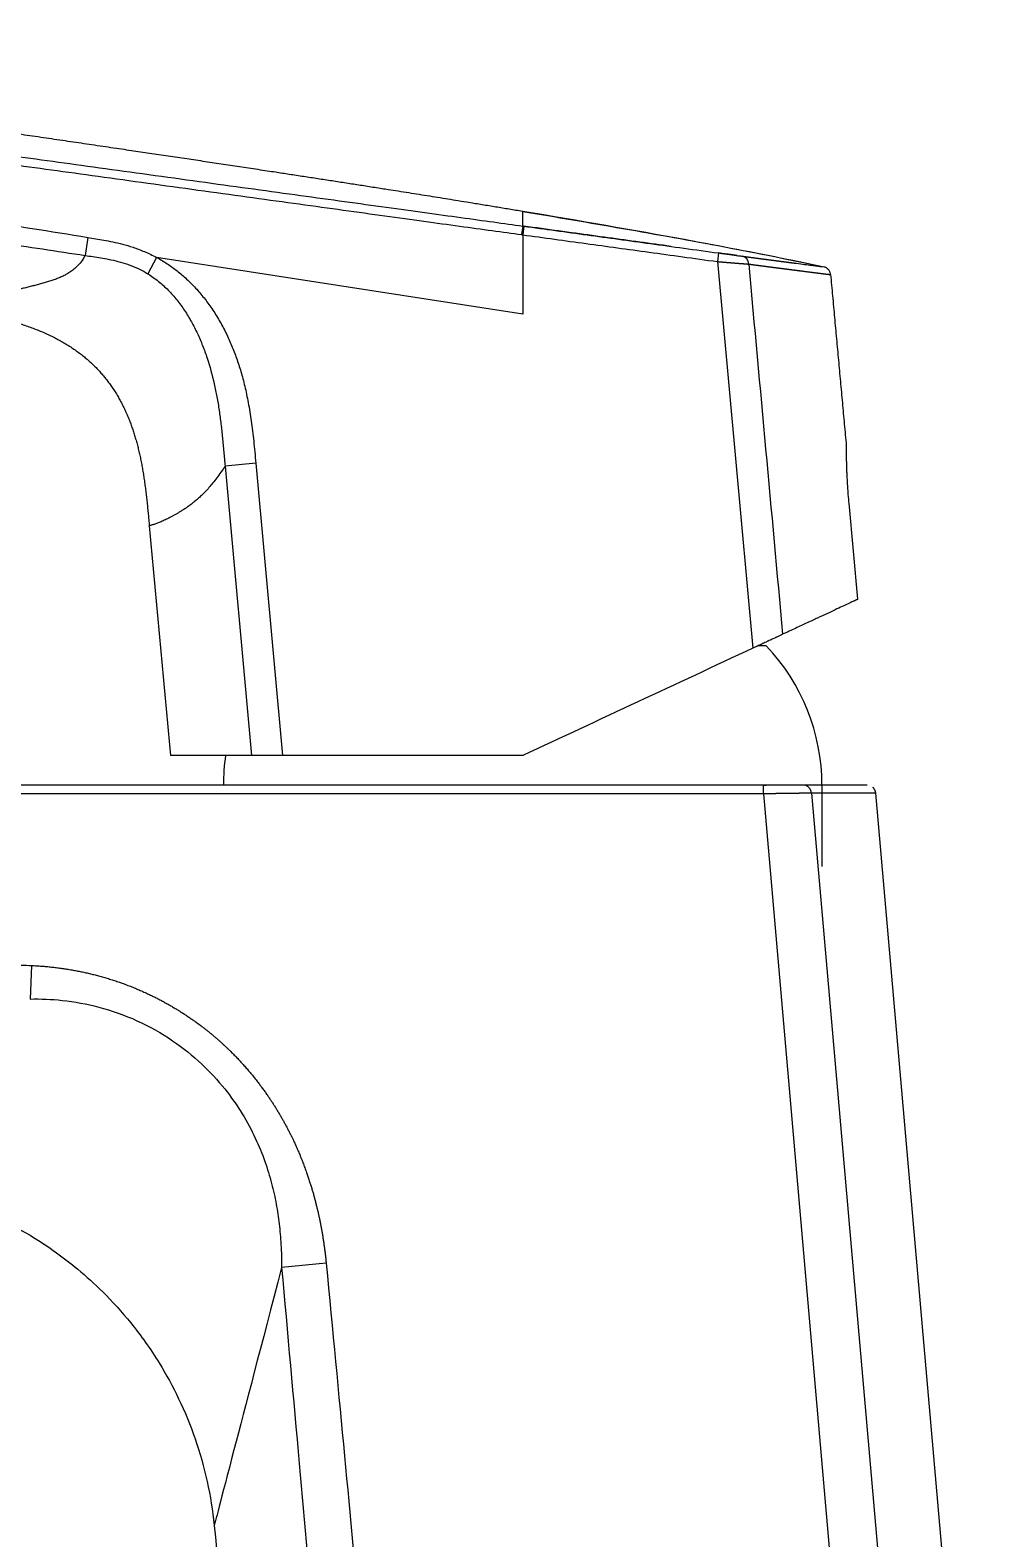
# Model space of a CAD drawing. Header units: millimetres. Extents: x 13304 to 14145, y -3112 to -2518.
# Drawn here: x 13865.1 to 13920.7, y -2823.1 to -2736.5 of the extents above; entities that cross this region are included whole.
import ezdxf

# ---------------------------------------------------------------- set-up
doc = ezdxf.new("R2010")
doc.units = ezdxf.units.MM
doc.layers.add('5', color=2, linetype='Continuous', lineweight=9)
doc.layers.add('DIM_', color=5, linetype='Continuous', lineweight=9)
doc.styles.get("Standard").update_dxf_attribs({"font": 'arial.ttf'})
doc.dimstyles.new('사본(2) STANDARD', dxfattribs={"dimscale": 0, "dimtxt": 4, "dimasz": 4, "dimexe": 1.25, "dimexo": 0.625, "dimgap": 1.5, "dimtad": 3, "dimtih": 1, "dimtoh": 1, "dimdec": 1, "dimzin": 9, "dimdsep": 46, "dimtxsty": 'Standard', "dimcen": 2.5, "dimclrd": 5, "dimclre": 5, "dimclrt": 5, "dimadec": 0, "dimazin": 0, "dimtfac": 1, "dimtdec": 1, "dimtmove": 0, "dimatfit": 3, "dimfxl": 1.25, "dimtfill": 1, "dimtolj": 1, "dimtzin": 0, "dimarcsym": 0})

# ---------------------------------------------------------------- blocks, each defined once
blk = doc.blocks.new('*D5')
at = {"layer": 'Defpoints', "color": 0, "transparency": 16777216}
for p in [(13728.17, -2798.172), (13771.629, -2798.172), (13878.605, -2904.833)]:
    blk.add_point(p, dxfattribs=at)
at = {"layer": 'DIM_', "color": 5, "lineweight": -2, "transparency": 16777216}
for p, q in [((13771.004, -2798.172), (13726.92, -2798.172)), ((13728.17, -2802.172), (13728.17, -2847.961)), ((13728.17, -2900.833), (13728.17, -2855.045)), ((13877.98, -2904.833), (13726.92, -2904.833))]:
    blk.add_line(p, q, dxfattribs=at)
at = {"layer": 'DIM_', "color": 5, "transparency": 16777216}
for points in [[(13727.503, -2802.172), (13728.837, -2802.172), (13728.17, -2798.172)], [(13727.503, -2900.833), (13728.837, -2900.833), (13728.17, -2904.833)]]:
    blk.add_solid(points, dxfattribs=at)
at = {"layer": 'DIM_', "color": 5, "transparency": 16777216, "insert": (13728.17, -2851.503), "char_height": 4, "attachment_point": 5, "bg_fill": 3, "box_fill_scale": 1.1, "bg_fill_color": 256, "bg_fill_true_color": 13158600, "bg_fill_transparency": 0}
blk.add_mtext('\\A1;106.7', dxfattribs=at)
blk = doc.blocks.new('*D6')
at = {"layer": 'Defpoints', "color": 0, "transparency": 16777216}
for p in [(13771.629, -2798.172), (13903.855, -2872.61), (13903.855, -2884.524)]:
    blk.add_point(p, dxfattribs=at)
at = {"layer": 'DIM_', "color": 5, "lineweight": -2, "transparency": 16777216}
for p, q in [((13771.629, -2798.797), (13771.629, -2885.774)), ((13903.855, -2873.235), (13903.855, -2885.774)), ((13775.629, -2884.524), (13829.701, -2884.524)), ((13899.855, -2884.524), (13845.782, -2884.524))]:
    blk.add_line(p, q, dxfattribs=at)
at = {"layer": 'DIM_', "color": 5, "transparency": 16777216}
for points in [[(13775.629, -2883.857), (13775.629, -2885.19), (13771.629, -2884.524)], [(13899.855, -2883.857), (13899.855, -2885.19), (13903.855, -2884.524)]]:
    blk.add_solid(points, dxfattribs=at)
at = {"layer": 'DIM_', "color": 5, "transparency": 16777216, "insert": (13837.742, -2884.524), "char_height": 4, "attachment_point": 5, "bg_fill": 3, "box_fill_scale": 1.1, "bg_fill_color": 256, "bg_fill_true_color": 13158600, "bg_fill_transparency": 0}
blk.add_mtext('\\A1;132.2', dxfattribs=at)

msp = doc.modelspace()

# ---------------------------------------------------------------- linework, layer by layer
at = {"linetype": 'Continuous', "lineweight": 18}
for p, q in [((13893.378, -2747.707), (13893.31, -2748.202)), ((13893.447, -2747.716), (13893.378, -2748.211)), ((13868.392, -2748.361), (13868.226, -2749.396)), ((13893.378, -2748.211), (13893.378, -2752.77)), ((13872.341, -2749.513), (13871.834, -2750.452)), ((13875.803, -2750.049), (13872.341, -2749.513)), ((13893.378, -2752.77), (13875.803, -2750.049)), ((13878.041, -2761.336), (13876.274, -2761.498)), ((13912.641, -2769.151), (13912.135, -2763.633)), ((13907.378, -2771.833), (13906.903, -2771.833)), ((13893.378, -2778.133), (13879.582, -2778.133))]:
    msp.add_line(p, q, dxfattribs=at)
at = {"linetype": 'Continuous', "lineweight": 13}
for p, q in [((13904.64, -2749.256), (13904.572, -2749.751)), ((13904.572, -2749.751), (13906.609, -2771.964)), ((13876.274, -2761.498), (13877.799, -2778.133)), ((13878.041, -2761.336), (13879.582, -2778.133))]:
    msp.add_line(p, q, dxfattribs=at)
at = {"linetype": 'Continuous', "lineweight": 0}
for p, q in [((13907.21, -2779.833), (13761.948, -2779.833)), ((13879.078, -2779.833), (13876.178, -2779.833)), ((13910.578, -2779.833), (13876.178, -2779.833)), ((13907.21, -2780.333), (13907.21, -2779.833)), ((13907.21, -2779.833), (13907.378, -2779.833)), ((13910.578, -2779.833), (13907.678, -2779.833)), ((13907.21, -2780.333), (13761.948, -2780.333)), ((13907.21, -2780.333), (13917.665, -2899.833)), ((13909.975, -2780.293), (13920.433, -2899.833)), ((13920.688, -2860.527), (13913.668, -2780.29)), ((13865.156, -2790.197), (13865.071, -2792.124)), ((13882.084, -2807.3), (13879.524, -2807.546))]:
    msp.add_line(p, q, dxfattribs=at)
at = {"linetype": 'Continuous', "lineweight": 18}
for centre, start, end in [((13898.978, -2779.833), 0, 43.60282), ((13887.778, -2779.833), 171.5431, 180)]:
    msp.add_arc(centre, 11.6, start, end, dxfattribs=at)
at = {"linetype": 'Continuous', "lineweight": 13}
msp.add_ellipse((13905.926, -2749.936), major_axis=(0.066, 0.496), ratio=0.882742, start_param=4.910032, end_param=6.272412, dxfattribs=at)
at = {"linetype": 'Continuous', "lineweight": 0}
msp.add_ellipse((13909.517, -2780.333), major_axis=(0, -0.5), ratio=0.918677, start_param=1.651008, end_param=3.141593, dxfattribs=at)
at = {"linetype": 'Continuous', "lineweight": 18}
for points, degree, knots in [([(13820.576, -2736.453), (13820.836, -2736.484), (13821.357, -2736.546), (13822.219, -2736.648), (13823.493, -2736.802), (13825.597, -2737.061), (13829.158, -2737.507), (13833.547, -2738.074), (13838.628, -2738.753), (13845.215, -2739.658), (13852.72, -2740.717), (13860.06, -2741.774), (13869.849, -2743.199), (13878.401, -2744.47), (13885.122, -2745.507), (13890.113, -2746.308), (13893.378, -2746.851)], 5, [0, 0, 0, 0, 0, 0, 0.023334, 0.046668, 0.07646, 0.106252, 0.165835, 0.285001, 0.344584, 0.404168, 0.523334, 0.642501, 0.761667, 1, 1, 1, 1, 1, 1]), ([(13910.7, -2750.063), (13908.796, -2749.666), (13904.948, -2748.896), (13899.168, -2747.863), (13895.298, -2747.203), (13893.378, -2746.888)], 3, [0, 0, 0, 0, 0.331195, 0.668608, 1, 1, 1, 1]), ([(13901.895, -2748.877), (13901.596, -2748.836), (13900.091, -2748.629), (13897.434, -2748.264), (13894.8, -2747.902), (13893.447, -2747.716)], 3, [0, 0, 0, 0, 0.109664, 0.554832, 1, 1, 1, 1]), ([(13868.226, -2749.396), (13868.189, -2749.467), (13868.082, -2749.652), (13867.892, -2749.907), (13867.654, -2750.144), (13867.42, -2750.325), (13867.193, -2750.467), (13866.968, -2750.584), (13866.739, -2750.686), (13866.501, -2750.777), (13866.253, -2750.862), (13865.999, -2750.94), (13865.74, -2751.013), (13865.477, -2751.084), (13865.211, -2751.153), (13864.946, -2751.22), (13864.683, -2751.287), (13864.424, -2751.352), (13864.172, -2751.415), (13863.927, -2751.476), (13863.69, -2751.535), (13863.461, -2751.595), (13863.241, -2751.657), (13863.03, -2751.719), (13862.827, -2751.781), (13862.63, -2751.842), (13862.437, -2751.901), (13862.249, -2751.958), (13862.066, -2752.012), (13861.887, -2752.063), (13861.713, -2752.111), (13861.543, -2752.157), (13861.381, -2752.199), (13861.225, -2752.238), (13861.078, -2752.273), (13860.942, -2752.304), (13860.816, -2752.332), (13860.702, -2752.355), (13860.598, -2752.376), (13860.507, -2752.393), (13860.431, -2752.406), (13860.378, -2752.414), (13860.365, -2752.416), (13860.365, -2752.416)], 3, [0, 0, 0, 0, 0.018202, 0.049828, 0.077738, 0.10217, 0.123785, 0.143779, 0.163324, 0.183091, 0.202877, 0.222584, 0.242369, 0.262282, 0.282262, 0.302303, 0.322428, 0.342546, 0.362499, 0.382296, 0.402074, 0.422027, 0.442313, 0.462856, 0.483579, 0.504732, 0.526495, 0.548685, 0.571238, 0.594463, 0.61859, 0.643473, 0.669015, 0.6954, 0.722707, 0.750595, 0.778955, 0.808443, 0.839831, 0.873897, 0.911422, 0.953193, 1, 1, 1, 1]), ([(13905.709, -2749.402), (13905.673, -2749.397), (13905.56, -2749.382), (13905.348, -2749.353), (13905.036, -2749.31), (13904.78, -2749.275), (13904.64, -2749.256)], 3, [0, 0, 0, 0, 0.142819, 0.428546, 0.714273, 1, 1, 1, 1]), ([(13911.078, -2750.548), (13911.078, -2750.49), (13911.06, -2750.379), (13910.977, -2750.224), (13910.843, -2750.107), (13910.739, -2750.066), (13910.683, -2750.054)], 3, [0, 0, 0, 0, 0.242271, 0.499653, 0.757224, 1, 1, 1, 1]), ([(13911.076, -2750.497), (13911.076, -2750.497), (13911.078, -2750.497), (13911.082, -2750.498), (13911.086, -2750.498), (13911.09, -2750.499), (13911.092, -2750.499), (13911.094, -2750.499), (13911.094, -2750.499), (13911.094, -2750.499)], 3, [0, 0, 0, 0, 0.009642, 0.180788, 0.349501, 0.515778, 0.679621, 0.841028, 1, 1, 1, 1]), ([(13912.135, -2763.633), (13912.125, -2763.523), (13912.116, -2763.414), (13912.098, -2763.197), (13912.081, -2762.981), (13912.067, -2762.769), (13912.058, -2762.638), (13912.057, -2762.612), (13912.054, -2762.559), (13912.052, -2762.533), (13912.047, -2762.455), (13912.044, -2762.404), (13912.036, -2762.252), (13912.026, -2762.054), (13912.019, -2761.867), (13912.013, -2761.73), (13912.011, -2761.663), (13912.009, -2761.597), (13912.007, -2761.553), (13912.007, -2761.532), (13912.004, -2761.425), (13911.999, -2761.262), (13911.995, -2761.042), (13911.993, -2760.911), (13911.992, -2760.819), (13911.992, -2760.789), (13911.992, -2760.733), (13911.991, -2760.706), (13911.991, -2760.628), (13911.991, -2760.534), (13911.991, -2760.461), (13911.991, -2760.413), (13911.991, -2760.398), (13911.991, -2760.371), (13911.991, -2760.359), (13911.991, -2760.326), (13911.991, -2760.294), (13911.991, -2760.284), (13911.991, -2760.283), (13911.991, -2760.283), (13911.991, -2760.283)], 3, [0, 0, 0, 0, 0.062453, 0.062453, 0.124907, 0.18736, 0.18736, 0.202973, 0.202973, 0.218586, 0.218586, 0.249813, 0.249813, 0.312266, 0.37472, 0.37472, 0.405946, 0.42156, 0.42156, 0.437173, 0.437173, 0.499626, 0.56208, 0.624533, 0.624533, 0.655759, 0.655759, 0.686986, 0.686986, 0.749439, 0.811893, 0.811893, 0.843119, 0.843119, 0.874346, 0.874346, 0.936799, 0.999253, 0.999253, 1, 1, 1, 1]), ([(13876.196, -2761.618), (13876.183, -2761.637), (13876.091, -2761.776), (13875.921, -2762.02), (13875.688, -2762.33), (13875.46, -2762.611), (13875.236, -2762.864), (13875.021, -2763.089), (13874.813, -2763.289), (13874.615, -2763.465), (13874.426, -2763.621), (13874.245, -2763.758), (13874.074, -2763.88), (13873.91, -2763.989), (13873.754, -2764.088), (13873.603, -2764.18), (13873.456, -2764.266), (13873.312, -2764.347), (13873.173, -2764.422), (13873.038, -2764.492), (13872.907, -2764.557), (13872.78, -2764.617), (13872.658, -2764.671), (13872.543, -2764.721), (13872.434, -2764.764), (13872.334, -2764.803), (13872.242, -2764.835), (13872.159, -2764.863), (13872.084, -2764.887), (13872.018, -2764.906), (13871.964, -2764.921), (13871.927, -2764.93), (13871.918, -2764.932), (13871.918, -2764.932)], 3, [0, 0, 0, 0, 0.004218, 0.03039, 0.056651, 0.082991, 0.109442, 0.135885, 0.16211, 0.188129, 0.214124, 0.240349, 0.267012, 0.294011, 0.32125, 0.349051, 0.377655, 0.406821, 0.436462, 0.466987, 0.498698, 0.531403, 0.564974, 0.599653, 0.635543, 0.672197, 0.709472, 0.748229, 0.789484, 0.834258, 0.883579, 0.938479, 1, 1, 1, 1]), ([(13908.319, -2771.167), (13908.277, -2771.186), (13908.23, -2771.208), (13908.126, -2771.256), (13908.07, -2771.283), (13907.994, -2771.318), (13907.978, -2771.325), (13907.947, -2771.34), (13907.93, -2771.348), (13907.881, -2771.371), (13907.848, -2771.386), (13907.745, -2771.434), (13907.673, -2771.468), (13907.561, -2771.52), (13907.523, -2771.538), (13907.465, -2771.565), (13907.445, -2771.574), (13907.405, -2771.592), (13907.385, -2771.602), (13907.285, -2771.649), (13907.204, -2771.687), (13907.038, -2771.764), (13906.954, -2771.803), (13906.847, -2771.853), (13906.825, -2771.863), (13906.782, -2771.883), (13906.761, -2771.893), (13906.696, -2771.923), (13906.652, -2771.944), (13906.609, -2771.964)], 3, [0, 0, 0, 0, 0.125, 0.125, 0.25, 0.25, 0.28125, 0.28125, 0.3125, 0.3125, 0.375, 0.375, 0.5, 0.5, 0.5625, 0.5625, 0.59375, 0.59375, 0.625, 0.625, 0.75, 0.75, 0.875, 0.875, 0.90625, 0.90625, 0.9375, 0.9375, 1, 1, 1, 1]), ([(13907.25, -2771.665), (13907.234, -2771.672), (13907.217, -2771.68), (13907.178, -2771.699), (13907.157, -2771.708), (13907.123, -2771.724), (13907.111, -2771.73), (13907.086, -2771.741), (13907.074, -2771.747), (13907.035, -2771.765), (13907.008, -2771.778), (13906.966, -2771.797), (13906.952, -2771.804), (13906.923, -2771.818), (13906.908, -2771.825), (13906.892, -2771.832), (13906.891, -2771.833), (13906.89, -2771.833)], 3, [0, 0, 0, 0, 0.198689, 0.198689, 0.397377, 0.397377, 0.496722, 0.496722, 0.596066, 0.596066, 0.794755, 0.794755, 0.894099, 0.894099, 0.993443, 0.993443, 1, 1, 1, 1]), ([(13879.582, -2778.133), (13879.49, -2778.133), (13879.399, -2778.133), (13879.219, -2778.133), (13879.13, -2778.133), (13878.998, -2778.133), (13878.954, -2778.133), (13878.867, -2778.133), (13878.825, -2778.133), (13878.699, -2778.133), (13878.618, -2778.133), (13878.502, -2778.133), (13878.464, -2778.133), (13878.407, -2778.133), (13878.389, -2778.133), (13878.352, -2778.133), (13878.334, -2778.133), (13878.245, -2778.133), (13878.178, -2778.133), (13878.054, -2778.133), (13877.996, -2778.133), (13877.917, -2778.133), (13877.891, -2778.133), (13877.843, -2778.133), (13877.82, -2778.133), (13877.799, -2778.133)], 3, [0, 0, 0, 0, 0.125, 0.125, 0.25, 0.25, 0.3125, 0.3125, 0.375, 0.375, 0.5, 0.5, 0.5625, 0.5625, 0.59375, 0.59375, 0.625, 0.625, 0.75, 0.75, 0.875, 0.875, 0.9375, 0.9375, 1, 1, 1, 1])]:
    msp.add_open_spline(points, degree=degree, knots=knots, dxfattribs=at)
at = {"linetype": 'Continuous', "lineweight": 13}
for points in [[(13819.288, -2738.086), (13820.435, -2738.241), (13822.627, -2738.537), (13825.548, -2738.931), (13828.217, -2739.29), (13830.758, -2739.632), (13833.297, -2739.975), (13835.93, -2740.33), (13838.745, -2740.71), (13841.674, -2741.106), (13844.685, -2741.514), (13847.915, -2741.954), (13851.433, -2742.434), (13855.25, -2742.958), (13859.394, -2743.527), (13863.984, -2744.159), (13869.211, -2744.88), (13875.154, -2745.7), (13880.623, -2746.453), (13885.566, -2747.134), (13889.88, -2747.729), (13892.246, -2748.055), (13893.31, -2748.202)], [(13823.496, -2741.174), (13824.573, -2741.345), (13826.758, -2741.693), (13829.988, -2742.208), (13833.625, -2742.789), (13837.517, -2743.41), (13841.715, -2744.081), (13846.232, -2744.804), (13851.106, -2745.585), (13856.34, -2746.424), (13862.025, -2747.337), (13866.209, -2748.01), (13868.392, -2748.361)], [(13893.378, -2747.707), (13893.401, -2747.71), (13893.424, -2747.713), (13893.447, -2747.716)], [(13893.31, -2748.202), (13893.333, -2748.205), (13893.356, -2748.208), (13893.378, -2748.211)], [(13893.378, -2748.211), (13894.592, -2748.378), (13897.038, -2748.715), (13900.591, -2749.202), (13903.22, -2749.564), (13904.572, -2749.751)], [(13906.368, -2749.895), (13907.018, -2756.986), (13907.668, -2764.076), (13908.319, -2771.167)]]:
    msp.add_open_spline(points, degree=3, dxfattribs=at)
at = {"linetype": 'Continuous', "lineweight": 18}
for points, degree in [([(13819.355, -2737.593), (13820.509, -2737.749), (13822.69, -2738.043), (13825.615, -2738.438), (13828.283, -2738.798), (13830.824, -2739.141), (13833.363, -2739.484), (13835.996, -2739.839), (13838.811, -2740.22), (13841.74, -2740.616), (13844.751, -2741.025), (13847.981, -2741.465), (13851.5, -2741.945), (13855.317, -2742.468), (13859.461, -2743.037), (13864.051, -2743.668), (13869.279, -2744.388), (13875.222, -2745.206), (13880.691, -2745.959), (13885.634, -2746.64), (13889.948, -2747.234), (13892.315, -2747.56), (13893.378, -2747.707)], 3), ([(13893.378, -2746.851), (13899.916, -2747.937), (13905.85, -2749.014), (13910.701, -2750.056)], 3), ([(13893.447, -2747.716), (13894.66, -2747.883), (13897.106, -2748.219), (13900.658, -2748.707), (13903.289, -2749.069), (13904.64, -2749.256)], 3), ([(13868.392, -2748.361), (13868.543, -2748.385), (13868.849, -2748.435), (13869.306, -2748.514), (13869.815, -2748.613), (13870.37, -2748.743), (13870.977, -2748.92), (13871.633, -2749.163), (13872.101, -2749.384), (13872.341, -2749.513)], 3), ([(13872.341, -2749.513), (13872.552, -2749.627), (13872.96, -2749.872), (13873.518, -2750.275), (13874.065, -2750.742), (13874.591, -2751.27), (13875.068, -2751.831), (13875.516, -2752.441), (13875.951, -2753.133), (13876.334, -2753.853), (13876.658, -2754.571), (13876.938, -2755.299), (13877.184, -2756.061), (13877.409, -2756.898), (13877.611, -2757.847), (13877.783, -2758.9), (13877.923, -2760.055), (13878.001, -2760.897), (13878.041, -2761.336)], 3), ([(13904.64, -2749.256), (13904.756, -2749.272), (13904.976, -2749.302), (13905.263, -2749.341), (13905.526, -2749.377), (13905.778, -2749.411), (13905.931, -2749.432), (13905.996, -2749.441)], 3), ([(13911.995, -2760.325), (13911.094, -2750.499)], 1), ([(13860.365, -2752.416), (13863.146, -2752.898), (13865.928, -2753.379), (13868.265, -2754.568), (13869.816, -2756.467), (13870.756, -2758.826)], 5), ([(13870.756, -2758.826), (13871.187, -2759.911), (13871.49, -2761.093), (13871.681, -2762.347), (13871.799, -2763.64), (13871.918, -2764.932)], 5), ([(13876.274, -2761.498), (13876.248, -2761.539), (13876.222, -2761.578), (13876.196, -2761.618)], 3), ([(13871.918, -2764.932), (13873.128, -2778.133)], 1), ([(13912.641, -2769.151), (13911.961, -2769.468), (13908.319, -2771.167)], 2), ([(13906.609, -2771.964), (13902.199, -2774.02), (13897.789, -2776.077), (13893.378, -2778.133)], 3), ([(13877.799, -2778.133), (13874.686, -2778.133), (13873.129, -2778.133), (13873.128, -2778.133)], 3)]:
    msp.add_open_spline(points, degree=degree, dxfattribs=at)
at = {"linetype": 'Continuous', "lineweight": 13}
for points, degree, knots in [([(13823.278, -2742.536), (13824.229, -2742.682), (13826.121, -2742.973), (13828.945, -2743.406), (13831.744, -2743.835), (13834.517, -2744.26), (13837.265, -2744.681), (13839.986, -2745.098), (13842.682, -2745.51), (13845.351, -2745.918), (13847.995, -2746.321), (13850.613, -2746.721), (13853.206, -2747.116), (13855.772, -2747.506), (13858.313, -2747.893), (13860.827, -2748.275), (13863.316, -2748.653), (13865.78, -2749.026), (13867.413, -2749.273), (13868.226, -2749.396)], 3, [0, 0, 0, 0, 0.063437, 0.126292, 0.188568, 0.25027, 0.311396, 0.371946, 0.43192, 0.491319, 0.550142, 0.608389, 0.666061, 0.723156, 0.779676, 0.835621, 0.89099, 0.945783, 1, 1, 1, 1]), ([(13893.378, -2747.707), (13893.378, -2747.641), (13893.378, -2747.533), (13893.378, -2747.378), (13893.378, -2747.128), (13893.378, -2746.954), (13893.378, -2746.902), (13893.378, -2746.888)], 5, [0, 0, 0, 0, 0, 0, 0.557056, 0.850461, 1, 1, 1, 1, 1, 1]), ([(13868.226, -2749.396), (13868.377, -2749.419), (13868.681, -2749.464), (13869.141, -2749.535), (13869.623, -2749.622), (13870.137, -2749.738), (13870.685, -2749.901), (13871.262, -2750.131), (13871.642, -2750.334), (13871.834, -2750.452)], 3, [0, 0, 0, 0, 0.114467, 0.230583, 0.356824, 0.49513, 0.647218, 0.814864, 1, 1, 1, 1]), ([(13905.996, -2749.441), (13906.012, -2749.443), (13906.044, -2749.447), (13906.093, -2749.453), (13906.141, -2749.46), (13906.189, -2749.466), (13906.237, -2749.473), (13906.285, -2749.479), (13906.333, -2749.485), (13906.382, -2749.492), (13906.43, -2749.498), (13906.478, -2749.504), (13906.526, -2749.511), (13906.573, -2749.517), (13906.621, -2749.523), (13906.669, -2749.53), (13906.717, -2749.536), (13906.765, -2749.542), (13906.812, -2749.549), (13906.86, -2749.555), (13906.907, -2749.561), (13906.955, -2749.567), (13907.002, -2749.574), (13907.049, -2749.58), (13907.097, -2749.586), (13907.144, -2749.592), (13907.191, -2749.599), (13907.238, -2749.605), (13907.284, -2749.611), (13907.331, -2749.617), (13907.378, -2749.623), (13907.424, -2749.629), (13907.471, -2749.636), (13907.517, -2749.642), (13907.563, -2749.648), (13907.609, -2749.654), (13907.655, -2749.66), (13907.7, -2749.666), (13907.746, -2749.672), (13907.791, -2749.678), (13907.837, -2749.684), (13907.882, -2749.69), (13907.927, -2749.696), (13907.972, -2749.702), (13908.016, -2749.707), (13908.061, -2749.713), (13908.105, -2749.719), (13908.149, -2749.725), (13908.193, -2749.731), (13908.237, -2749.736), (13908.28, -2749.742), (13908.324, -2749.748), (13908.367, -2749.753), (13908.41, -2749.759), (13908.452, -2749.765), (13908.495, -2749.77), (13908.537, -2749.776), (13908.579, -2749.781), (13908.621, -2749.787), (13908.662, -2749.792), (13908.704, -2749.798), (13908.745, -2749.803), (13908.785, -2749.808), (13908.826, -2749.814), (13908.866, -2749.819), (13908.906, -2749.824), (13908.946, -2749.829), (13909.147, -2749.855), (13909.481, -2749.899), (13909.888, -2749.952), (13910.215, -2749.994), (13910.389, -2750.016), (13910.471, -2750.027), (13910.493, -2750.029), (13910.514, -2750.032), (13910.534, -2750.035), (13910.552, -2750.037), (13910.569, -2750.039), (13910.586, -2750.041), (13910.599, -2750.043), (13910.607, -2750.044), (13910.61, -2750.044)], 3, [0, 0, 0, 0, 0.006437, 0.012898, 0.019384, 0.025893, 0.032427, 0.038985, 0.045567, 0.052174, 0.058804, 0.065459, 0.072138, 0.078841, 0.085568, 0.092319, 0.099095, 0.105894, 0.112718, 0.119566, 0.126438, 0.133335, 0.140255, 0.147199, 0.154168, 0.161161, 0.168178, 0.175218, 0.182284, 0.189373, 0.196486, 0.203623, 0.210785, 0.217971, 0.22518, 0.232414, 0.239672, 0.246954, 0.25426, 0.261591, 0.268945, 0.276323, 0.283726, 0.291153, 0.298603, 0.306078, 0.313577, 0.3211, 0.328647, 0.336219, 0.343814, 0.351434, 0.359077, 0.366745, 0.374437, 0.382153, 0.389893, 0.397657, 0.405446, 0.413258, 0.421095, 0.428956, 0.436841, 0.44475, 0.452683, 0.460641, 0.468622, 0.476628, 0.582871, 0.68832, 0.792987, 0.896882, 0.908938, 0.920954, 0.932928, 0.944861, 0.956753, 0.968605, 0.980415, 0.992184, 1, 1, 1, 1]), ([(13871.834, -2750.452), (13872.048, -2750.583), (13872.253, -2750.728), (13872.643, -2751.043), (13872.828, -2751.212), (13873.179, -2751.57), (13873.345, -2751.759), (13873.659, -2752.151), (13873.806, -2752.355), (13874.085, -2752.774), (13874.215, -2752.989), (13874.46, -2753.429), (13874.575, -2753.654), (13874.789, -2754.11), (13874.889, -2754.343), (13875.075, -2754.814), (13875.161, -2755.052), (13875.401, -2755.776), (13875.535, -2756.269), (13875.705, -2757.022), (13875.757, -2757.275), (13875.851, -2757.784), (13875.893, -2758.041), (13875.97, -2758.558), (13876.005, -2758.819), (13876.068, -2759.343), (13876.097, -2759.608), (13876.151, -2760.14), (13876.176, -2760.408), (13876.224, -2760.95), (13876.248, -2761.223), (13876.274, -2761.498)], 3, [0, 0, 0, 0, 0.0625, 0.0625, 0.125, 0.125, 0.1875, 0.1875, 0.25, 0.25, 0.3125, 0.3125, 0.375, 0.375, 0.4375, 0.4375, 0.5, 0.5, 0.625, 0.625, 0.6875, 0.6875, 0.75, 0.75, 0.8125, 0.8125, 0.875, 0.875, 0.9375, 0.9375, 1, 1, 1, 1]), ([(13904.572, -2749.751), (13904.579, -2749.751), (13904.594, -2749.753), (13904.615, -2749.754), (13904.637, -2749.756), (13904.658, -2749.758), (13904.679, -2749.76), (13904.701, -2749.761), (13904.722, -2749.763), (13904.742, -2749.765), (13904.763, -2749.766), (13904.784, -2749.768), (13904.804, -2749.77), (13904.824, -2749.771), (13904.844, -2749.773), (13904.864, -2749.775), (13904.884, -2749.776), (13904.903, -2749.778), (13904.923, -2749.779), (13904.942, -2749.781), (13904.961, -2749.783), (13904.98, -2749.784), (13904.999, -2749.786), (13905.017, -2749.787), (13905.036, -2749.789), (13905.054, -2749.79), (13905.072, -2749.792), (13905.09, -2749.793), (13905.108, -2749.794), (13905.125, -2749.796), (13905.142, -2749.797), (13905.16, -2749.799), (13905.177, -2749.8), (13905.194, -2749.801), (13905.21, -2749.803), (13905.227, -2749.804), (13905.243, -2749.805), (13905.259, -2749.807), (13905.275, -2749.808), (13905.291, -2749.809), (13905.307, -2749.81), (13905.322, -2749.812), (13905.337, -2749.813), (13905.352, -2749.814), (13905.367, -2749.815), (13905.382, -2749.817), (13905.397, -2749.818), (13905.411, -2749.819), (13905.425, -2749.82), (13905.439, -2749.821), (13905.453, -2749.822), (13905.467, -2749.823), (13905.481, -2749.824), (13905.494, -2749.825), (13905.507, -2749.827), (13905.52, -2749.828), (13905.533, -2749.829), (13905.546, -2749.83), (13905.558, -2749.831), (13905.582, -2749.833), (13905.617, -2749.835), (13905.662, -2749.839), (13905.705, -2749.842), (13905.748, -2749.846), (13905.79, -2749.849), (13905.83, -2749.853), (13905.87, -2749.856), (13905.908, -2749.859), (13905.945, -2749.862), (13905.981, -2749.865), (13906.016, -2749.867), (13906.05, -2749.87), (13906.082, -2749.873), (13906.114, -2749.875), (13906.144, -2749.878), (13906.173, -2749.88), (13906.201, -2749.882), (13906.228, -2749.884), (13906.254, -2749.886), (13906.279, -2749.888), (13906.303, -2749.89), (13906.326, -2749.892), (13906.347, -2749.894), (13906.361, -2749.895), (13906.368, -2749.895)], 3, [0, 0, 0, 0, 0.009911, 0.019763, 0.029557, 0.03929, 0.048965, 0.05858, 0.068135, 0.07763, 0.087064, 0.096439, 0.105753, 0.115006, 0.124199, 0.133331, 0.142402, 0.151411, 0.160359, 0.169246, 0.178072, 0.186836, 0.195538, 0.204178, 0.212757, 0.221274, 0.229729, 0.238123, 0.246455, 0.254726, 0.262935, 0.271083, 0.279169, 0.287194, 0.295158, 0.303061, 0.310902, 0.318682, 0.326401, 0.334059, 0.341656, 0.349192, 0.356666, 0.36408, 0.371433, 0.378725, 0.385956, 0.393126, 0.400235, 0.407283, 0.41427, 0.421197, 0.428062, 0.434866, 0.44161, 0.448292, 0.454913, 0.461473, 0.467973, 0.474411, 0.498536, 0.522467, 0.546203, 0.569745, 0.593091, 0.616244, 0.639203, 0.661969, 0.684544, 0.706928, 0.729121, 0.751125, 0.772942, 0.79457, 0.816008, 0.837252, 0.858302, 0.879153, 0.899804, 0.920254, 0.940499, 0.96054, 0.980374, 1, 1, 1, 1]), ([(13906.368, -2749.895), (13906.384, -2749.897), (13906.416, -2749.901), (13906.463, -2749.908), (13906.511, -2749.914), (13906.558, -2749.92), (13906.605, -2749.926), (13906.652, -2749.932), (13906.699, -2749.938), (13906.746, -2749.944), (13906.792, -2749.95), (13906.838, -2749.956), (13906.884, -2749.962), (13906.93, -2749.968), (13906.976, -2749.974), (13907.021, -2749.98), (13907.066, -2749.986), (13907.111, -2749.992), (13907.156, -2749.998), (13907.2, -2750.003), (13907.245, -2750.009), (13907.289, -2750.015), (13907.333, -2750.021), (13907.377, -2750.026), (13907.42, -2750.032), (13907.464, -2750.037), (13907.507, -2750.043), (13907.55, -2750.049), (13907.592, -2750.054), (13907.635, -2750.06), (13907.677, -2750.065), (13907.719, -2750.071), (13907.761, -2750.076), (13907.803, -2750.081), (13907.844, -2750.087), (13907.885, -2750.092), (13907.926, -2750.097), (13907.967, -2750.103), (13908.007, -2750.108), (13908.048, -2750.113), (13908.088, -2750.118), (13908.128, -2750.123), (13908.167, -2750.128), (13908.207, -2750.134), (13908.246, -2750.139), (13908.285, -2750.144), (13908.323, -2750.149), (13908.362, -2750.154), (13908.4, -2750.158), (13908.438, -2750.163), (13908.476, -2750.168), (13908.514, -2750.173), (13908.551, -2750.178), (13908.588, -2750.183), (13908.625, -2750.187), (13908.661, -2750.192), (13908.698, -2750.197), (13908.734, -2750.201), (13908.77, -2750.206), (13908.805, -2750.211), (13908.841, -2750.215), (13908.876, -2750.22), (13908.911, -2750.224), (13908.946, -2750.229), (13908.98, -2750.233), (13909.014, -2750.237), (13909.048, -2750.242), (13909.082, -2750.246), (13909.115, -2750.25), (13909.149, -2750.254), (13909.181, -2750.259), (13909.214, -2750.263), (13909.247, -2750.267), (13909.279, -2750.271), (13909.311, -2750.275), (13909.342, -2750.279), (13909.394, -2750.286), (13909.464, -2750.295), (13909.551, -2750.306), (13909.634, -2750.316), (13909.715, -2750.327), (13909.794, -2750.337), (13909.869, -2750.346), (13909.941, -2750.355), (13910.011, -2750.364), (13910.078, -2750.373), (13910.143, -2750.381), (13910.205, -2750.389), (13910.264, -2750.396), (13910.321, -2750.403), (13910.375, -2750.41), (13910.427, -2750.417), (13910.476, -2750.423), (13910.524, -2750.429), (13910.568, -2750.434), (13910.611, -2750.44), (13910.652, -2750.445), (13910.69, -2750.45), (13910.726, -2750.454), (13910.76, -2750.458), (13910.793, -2750.462), (13910.823, -2750.466), (13910.851, -2750.47), (13910.878, -2750.473), (13910.902, -2750.476), (13910.925, -2750.479), (13910.947, -2750.481), (13910.966, -2750.484), (13910.984, -2750.486), (13911.001, -2750.488), (13911.015, -2750.49), (13911.029, -2750.491), (13911.041, -2750.493), (13911.052, -2750.494), (13911.061, -2750.495), (13911.069, -2750.496), (13911.074, -2750.497), (13911.076, -2750.497)], 3, [0, 0, 0, 0, 0.005853, 0.011705, 0.017558, 0.023411, 0.029264, 0.035117, 0.040971, 0.046824, 0.052678, 0.058531, 0.064385, 0.070239, 0.076093, 0.081948, 0.087802, 0.093656, 0.099511, 0.105366, 0.11122, 0.117075, 0.12293, 0.128786, 0.134641, 0.140496, 0.146352, 0.152208, 0.158063, 0.163919, 0.169775, 0.175632, 0.181488, 0.187344, 0.193201, 0.199058, 0.204914, 0.210771, 0.216628, 0.222486, 0.228343, 0.2342, 0.240058, 0.245916, 0.251773, 0.257631, 0.263489, 0.269348, 0.275206, 0.281064, 0.286923, 0.292782, 0.29864, 0.304499, 0.310358, 0.316217, 0.322077, 0.327936, 0.333796, 0.339655, 0.345515, 0.351375, 0.357235, 0.363095, 0.368955, 0.374816, 0.380676, 0.386537, 0.392397, 0.398258, 0.404119, 0.40998, 0.415842, 0.421703, 0.427564, 0.433426, 0.439287, 0.456322, 0.473203, 0.489931, 0.506505, 0.522925, 0.539192, 0.555305, 0.571265, 0.587071, 0.602723, 0.618221, 0.633565, 0.648756, 0.663793, 0.678675, 0.693404, 0.707978, 0.722399, 0.736665, 0.750777, 0.764736, 0.778539, 0.792189, 0.805684, 0.819025, 0.832212, 0.845245, 0.858123, 0.870847, 0.883416, 0.895831, 0.908091, 0.920197, 0.932148, 0.943945, 0.955588, 0.967076, 0.978409, 0.989588, 1, 1, 1, 1])]:
    msp.add_open_spline(points, degree=degree, knots=knots, dxfattribs=at)
at = {"linetype": 'Continuous', "lineweight": 0}
for points, degree in [([(13909.517, -2779.833), (13909.424, -2779.833), (13909.194, -2779.833), (13908.762, -2779.833), (13908.308, -2779.833), (13907.819, -2779.833), (13907.422, -2779.833), (13907.21, -2779.833)], 3), ([(13913.668, -2780.29), (13913.666, -2780.29), (13912.435, -2780.291), (13909.975, -2780.293)], 3), ([(13913.669, -2780.297), (13913.652, -2780.102), (13913.509, -2779.966)], 2), ([(13882.084, -2807.3), (13882.453, -2811.148), (13883.156, -2818.535), (13884.093, -2828.574), (13884.949, -2837.927), (13885.746, -2846.786), (13886.527, -2855.59), (13887.27, -2864.076), (13887.938, -2871.748), (13888.53, -2878.57), (13889.059, -2884.691), (13889.534, -2890.183), (13889.961, -2895.131), (13890.234, -2898.3), (13890.366, -2899.833)], 3)]:
    msp.add_open_spline(points, degree=degree, dxfattribs=at)
for points, degree, knots in [([(13913.17, -2779.833), (13913.17, -2779.833), (13913.149, -2779.833), (13912.985, -2779.833), (13912.567, -2779.833), (13911.918, -2779.833), (13910.974, -2779.833), (13910.058, -2779.833), (13909.517, -2779.833)], 3, [0, 0, 0, 0, 0.073056, 0.258445, 0.443833, 0.629222, 0.814611, 1, 1, 1, 1]), ([(13909.975, -2780.293), (13909.971, -2780.293), (13909.965, -2780.294), (13909.954, -2780.294), (13909.944, -2780.294), (13909.933, -2780.294), (13909.922, -2780.294), (13909.911, -2780.294), (13909.899, -2780.294), (13909.888, -2780.295), (13909.876, -2780.295), (13909.863, -2780.295), (13909.851, -2780.295), (13909.838, -2780.295), (13909.825, -2780.295), (13909.812, -2780.296), (13909.799, -2780.296), (13909.785, -2780.296), (13909.771, -2780.296), (13909.757, -2780.296), (13909.743, -2780.297), (13909.729, -2780.297), (13909.714, -2780.297), (13909.699, -2780.297), (13909.683, -2780.297), (13909.668, -2780.298), (13909.652, -2780.298), (13909.636, -2780.298), (13909.62, -2780.298), (13909.603, -2780.299), (13909.587, -2780.299), (13909.57, -2780.299), (13909.552, -2780.299), (13909.535, -2780.3), (13909.517, -2780.3), (13909.499, -2780.3), (13909.481, -2780.3), (13909.462, -2780.301), (13909.444, -2780.301), (13909.425, -2780.301), (13909.406, -2780.302), (13909.386, -2780.302), (13909.367, -2780.302), (13909.347, -2780.302), (13909.326, -2780.303), (13909.306, -2780.303), (13909.285, -2780.303), (13909.264, -2780.304), (13909.243, -2780.304), (13909.222, -2780.304), (13909.2, -2780.305), (13909.179, -2780.305), (13909.156, -2780.305), (13909.134, -2780.306), (13909.112, -2780.306), (13909.089, -2780.306), (13909.066, -2780.307), (13909.042, -2780.307), (13909.019, -2780.307), (13908.995, -2780.308), (13908.971, -2780.308), (13908.947, -2780.308), (13908.922, -2780.309), (13908.898, -2780.309), (13908.873, -2780.309), (13908.848, -2780.31), (13908.822, -2780.31), (13908.797, -2780.31), (13908.772, -2780.311), (13908.747, -2780.311), (13908.722, -2780.312), (13908.695, -2780.312), (13908.668, -2780.312), (13908.64, -2780.313), (13908.612, -2780.313), (13908.582, -2780.313), (13908.552, -2780.314), (13908.521, -2780.314), (13908.489, -2780.315), (13908.456, -2780.315), (13908.423, -2780.316), (13908.389, -2780.316), (13908.353, -2780.317), (13908.318, -2780.317), (13908.281, -2780.318), (13908.243, -2780.318), (13908.205, -2780.319), (13908.166, -2780.319), (13908.126, -2780.32), (13908.085, -2780.32), (13908.043, -2780.321), (13908.001, -2780.322), (13907.957, -2780.322), (13907.913, -2780.323), (13907.868, -2780.324), (13907.822, -2780.324), (13907.775, -2780.325), (13907.728, -2780.326), (13907.68, -2780.326), (13907.63, -2780.327), (13907.581, -2780.328), (13907.53, -2780.329), (13907.478, -2780.329), (13907.426, -2780.33), (13907.373, -2780.331), (13907.319, -2780.332), (13907.265, -2780.333), (13907.228, -2780.333), (13907.21, -2780.333)], 3, [0, 0, 0, 0, 0.007239, 0.014499, 0.021781, 0.029083, 0.036406, 0.043751, 0.051117, 0.058503, 0.065911, 0.07334, 0.08079, 0.088262, 0.095754, 0.103267, 0.110802, 0.118358, 0.125935, 0.133533, 0.141152, 0.148792, 0.156453, 0.164136, 0.171839, 0.179564, 0.18731, 0.195077, 0.202866, 0.210675, 0.218506, 0.226357, 0.23423, 0.242124, 0.250039, 0.257976, 0.265933, 0.273912, 0.281912, 0.289933, 0.297975, 0.306039, 0.314123, 0.322229, 0.330356, 0.338504, 0.346673, 0.354864, 0.363075, 0.371308, 0.379562, 0.387838, 0.396134, 0.404452, 0.41279, 0.421151, 0.429532, 0.437934, 0.446358, 0.454803, 0.463269, 0.471756, 0.480265, 0.488794, 0.497345, 0.505917, 0.514511, 0.523125, 0.531231, 0.539532, 0.548028, 0.556721, 0.565609, 0.574693, 0.583972, 0.593447, 0.603118, 0.612985, 0.623047, 0.633306, 0.643759, 0.654409, 0.665254, 0.676295, 0.687532, 0.698965, 0.710593, 0.722417, 0.734436, 0.746652, 0.759063, 0.77167, 0.784473, 0.797471, 0.810665, 0.824055, 0.83764, 0.851422, 0.865399, 0.879571, 0.89394, 0.908504, 0.923264, 0.93822, 0.953371, 0.968718, 0.984261, 1, 1, 1, 1]), ([(13833.341, -2788.928), (13841.002, -2789.193), (13848.864, -2789.507), (13856.391, -2789.808), (13865.156, -2790.197)], 2, [0, 0, 0, 0.5, 0.5, 1, 1, 1]), ([(13865.156, -2790.197), (13866.198, -2790.243), (13867.203, -2790.404), (13868.069, -2790.543), (13868.915, -2790.765), (13869.768, -2790.99), (13870.597, -2791.301), (13871.248, -2791.545), (13872.483, -2792.126), (13873.094, -2792.476), (13874.068, -2793.034), (13874.937, -2793.694), (13875.73, -2794.298), (13876.464, -2795.006), (13877.737, -2796.234), (13878.744, -2797.704), (13879.582, -2798.927), (13880.222, -2800.292), (13880.759, -2801.438), (13881.152, -2802.671), (13881.851, -2804.865), (13882.084, -2807.3)], 2, [0, 0, 0, 0.071429, 0.071429, 0.125, 0.125, 0.175, 0.175, 0.2125, 0.25, 0.25, 0.3125, 0.3125, 0.375, 0.375, 0.5, 0.5, 0.625, 0.625, 0.75, 0.75, 1, 1, 1]), ([(13865.071, -2792.124), (13865.687, -2792.11), (13867.013, -2792.161), (13869.091, -2792.543), (13871.244, -2793.309), (13873.239, -2794.432), (13874.92, -2795.782), (13876.245, -2797.215), (13877.26, -2798.658), (13878.017, -2800.065), (13878.568, -2801.412), (13878.957, -2802.683), (13879.222, -2803.884), (13879.397, -2805.053), (13879.501, -2806.268), (13879.524, -2807.105), (13879.524, -2807.546)], 3, [0, 0, 0, 0, 0.077964, 0.167721, 0.265897, 0.364794, 0.455, 0.536568, 0.610303, 0.67719, 0.73818, 0.794213, 0.845351, 0.893783, 0.944044, 1, 1, 1, 1]), ([(13854.952, -2802.581), (13855.956, -2802.639), (13857.889, -2802.882), (13860.623, -2803.598), (13863.004, -2804.555), (13864.963, -2805.601), (13866.523, -2806.629), (13867.921, -2807.71), (13869.374, -2809.028), (13870.977, -2810.803), (13872.44, -2812.868), (13873.665, -2815.112), (13874.604, -2817.393), (13875.292, -2819.836), (13875.563, -2821.514), (13875.651, -2822.364)], 3, [0, 0, 0, 0, 0.096271, 0.187947, 0.27116, 0.342987, 0.401513, 0.450917, 0.513131, 0.590232, 0.680888, 0.756249, 0.836038, 0.918107, 1, 1, 1, 1]), ([(13879.524, -2807.546), (13878.34, -2812.076), (13876.35, -2819.69), (13875.651, -2822.365), (13875.651, -2822.364), (13875.651, -2822.364)], 3, [0, 0, 0, 0, 0.458463, 0.999848, 1, 1, 1, 1]), ([(13879.524, -2807.546), (13879.861, -2811.303), (13880.506, -2818.484), (13881.432, -2828.845), (13882.288, -2838.477), (13883.097, -2847.654), (13883.871, -2856.487), (13884.602, -2864.861), (13885.271, -2872.555), (13885.871, -2879.46), (13886.407, -2885.632), (13886.889, -2891.191), (13887.294, -2895.854), (13887.539, -2898.682), (13887.639, -2899.833)], 3, [0, 0, 0, 0, 0.122158, 0.233493, 0.336885, 0.435339, 0.531852, 0.624006, 0.707547, 0.781914, 0.84844, 0.908119, 0.962563, 1, 1, 1, 1]), ([(13875.651, -2822.364), (13876.022, -2825.983), (13876.742, -2833.017), (13877.795, -2843.299), (13878.797, -2853.091), (13879.764, -2862.533), (13880.711, -2871.788), (13881.656, -2881.018), (13882.613, -2890.365), (13883.257, -2896.651), (13883.582, -2899.833)], 3, [0, 0, 0, 0, 0.140136, 0.272411, 0.398168, 0.519317, 0.638052, 0.756565, 0.876766, 1, 1, 1, 1])]:
    msp.add_open_spline(points, degree=degree, knots=knots, dxfattribs=at)
at = {"layer": '5'}
msp.add_line((13910.578, -2779.833), (13910.578, -2784.509), dxfattribs=at)

# ---------------------------------------------------------------- next in the draw order: dimensions: what is measured, and where the dimension line sits
at = {"layer": 'DIM_'}
dim = msp.add_linear_dim(base=(13728.17, -2798.172), p1=(13878.605, -2904.833), p2=(13771.629, -2798.172), angle=90, dimstyle='사본(2) STANDARD', override={"dimscale": 1, "dimtad": 0}, dxfattribs=at)
dim.commit()
dim.dimension.update_dxf_attribs({"geometry": '*D5', "text_midpoint": (13728.17, -2851.503)})

# ---------------------------------------------------------------- next in the draw order: dimensions: what is measured, and where the dimension line sits
dim = msp.add_linear_dim(base=(13903.855, -2884.524), p1=(13771.629, -2798.172), p2=(13903.855, -2872.61), dimstyle='사본(2) STANDARD', override={"dimscale": 1, "dimtad": 0}, dxfattribs=at)
dim.commit()
dim.dimension.update_dxf_attribs({"geometry": '*D6', "text_midpoint": (13837.742, -2884.524)})

doc.saveas('drawing.dxf')
